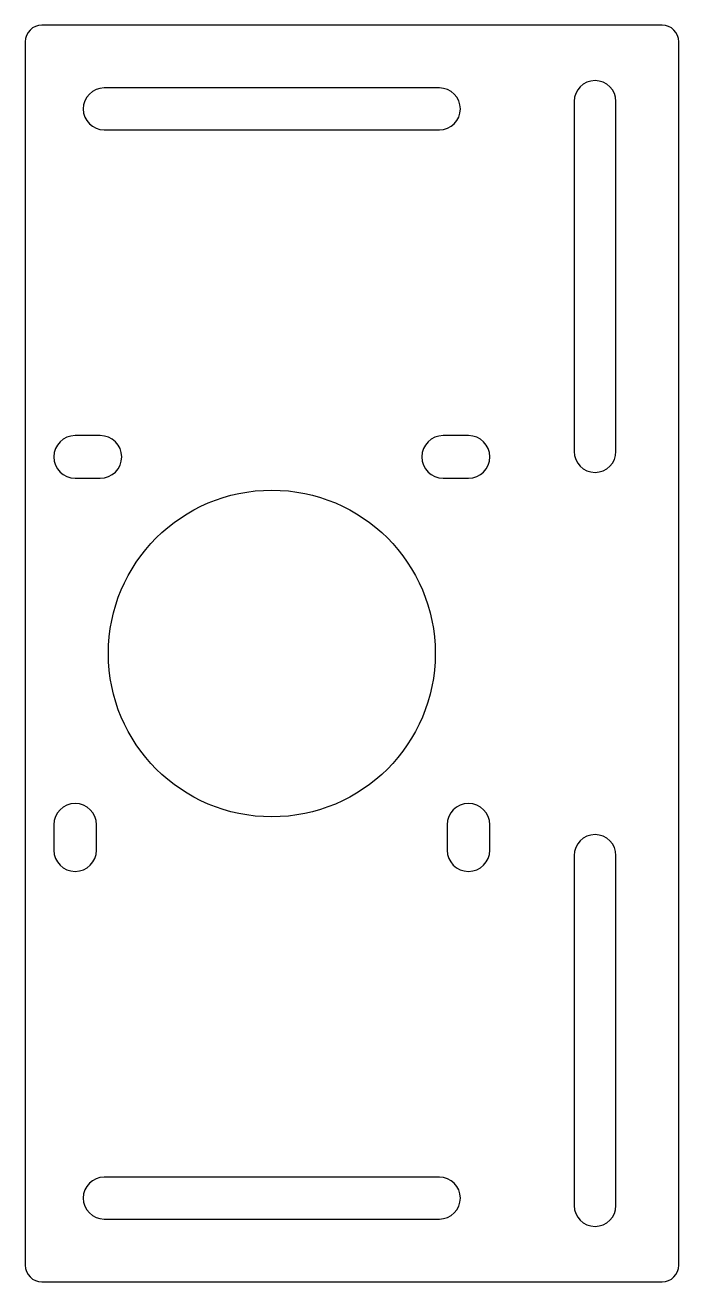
# Model space of a CAD drawing. Extents: x -39 to 39, y -75 to 75.
import ezdxf

# ---------------------------------------------------------------- set-up
doc = ezdxf.new("R2010")
doc.units = 0
doc.layers.get('0').update_dxf_attribs({"linetype": 'CONTINUOUS'})

msp = doc.modelspace()

# ---------------------------------------------------------------- linework, layer by layer
at = {"color": 7, "linetype": 'CONTINUOUS'}
for p, q in [((37, 75), (-37, 75)), ((-39, 73), (-39, -73)), ((39, -73), (39, 73)), ((10.43, 67.5), (-29.57, 67.5)), ((26.5, 65.88), (26.5, 24.12)), ((31.5, 24.12), (31.5, 65.88)), ((-29.57, 62.5), (10.43, 62.5)), ((-30.03, 26.01), (-33.03, 26.01)), ((13.89, 26.01), (10.89, 26.01)), ((-33.03, 20.91), (-30.03, 20.91)), ((10.89, 20.91), (13.89, 20.91)), ((-35.58, -20.46), (-35.58, -23.46)), ((-30.48, -23.46), (-30.48, -20.46)), ((11.34, -20.46), (11.34, -23.46)), ((16.44, -23.46), (16.44, -20.46)), ((26.5, -24.12), (26.5, -65.88)), ((31.5, -65.88), (31.5, -24.12)), ((10.43, -62.5), (-29.57, -62.5)), ((-29.57, -67.5), (10.43, -67.5)), ((-37, -75), (37, -75))]:
    msp.add_line(p, q, dxfattribs=at)
msp.add_circle((-9.57, 0), 19.5, dxfattribs=at)
for centre, radius, start, end in [((-37, 73), 2, 90, 180), ((37, 73), 2, 0, 90), ((-29.57, 65), 2.5, 90, 270), ((10.43, 65), 2.5, 270, 90), ((29, 65.88), 2.5, 0, 180), ((-33.03, 23.46), 2.55, 90, 270), ((-30.03, 23.46), 2.55, 270, 90), ((10.89, 23.46), 2.55, 90, 270), ((13.89, 23.46), 2.55, 270, 90), ((29, 24.12), 2.5, 180, 0), ((-33.03, -20.46), 2.55, 0, 180), ((13.89, -20.46), 2.55, 0, 180), ((29, -24.12), 2.5, 0, 180), ((-33.03, -23.46), 2.55, 180, 0), ((13.89, -23.46), 2.55, 180, 0), ((-29.57, -65), 2.5, 90, 270), ((10.43, -65), 2.5, 270, 90), ((29, -65.88), 2.5, 180, 0), ((-37, -73), 2, 180, 270), ((37, -73), 2, 270, 0)]:
    msp.add_arc(centre, radius, start, end, dxfattribs=at)

doc.saveas('drawing.dxf')
